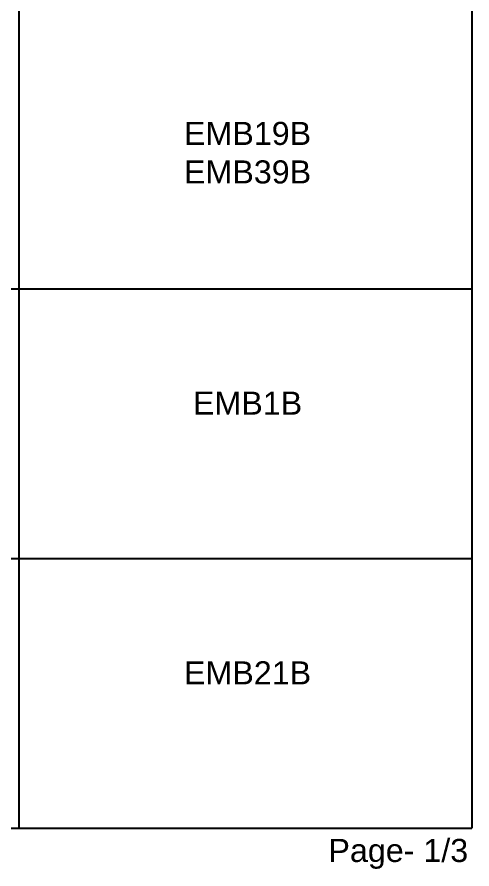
# Model space of a CAD drawing. Header units: millimetres. Extents: x 2977 to 3722, y 961 to 1309.
# Drawn here: x 3088.4 to 3177.1, y 960.7 to 1126.7 of the extents above; entities that cross this region are included whole.
import ezdxf

# ---------------------------------------------------------------- set-up
doc = ezdxf.new("R2010")
doc.units = ezdxf.units.MM
doc.layers.add('AM_0', color=7, linetype='Continuous', lineweight=40)
doc.styles.get("Standard").update_dxf_attribs({"font": 'arial.ttf'})

msp = doc.modelspace()

# ---------------------------------------------------------------- linework, layer by layer
at = {"layer": 'AM_0'}
for p, q in [((3088.733, 1292.666), (3088.733, 968.58)), ((3177.104, 1292.666), (3177.104, 968.58)), ((2977.104, 1073.684), (3177.104, 1073.684)), ((2977.104, 1021.132), (3177.104, 1021.132)), ((2977.104, 968.58), (3177.104, 968.58))]:
    msp.add_line(p, q, dxfattribs=at)

# ---------------------------------------------------------------- texts
at = {"layer": 'AM_0', "char_height": 2.5, "attachment_point": 1}
for s, insert in [('\\pi44.185;{\\H1.2x;\\P\\H1.5556x; \\H0.96429x;\\P\\H1.1358x; \\H0.88043x;\\P\\pi32.197;EMB19B\\H1.107x; \\H0.90336x;\\PEMB39B\\H1.1176x; }', (3088.733, 1126.236)), ('\\pi44.185;{\\H1.2x;\\P\\H1.5556x; \\H0.96429x;\\P\\H1.1358x; \\H0.88043x;\\P\\pi33.945;EMB1B\\H1.107x; }', (3088.733, 1073.684)), ('\\pi44.185;{\\H1.2x;\\P\\H1.5556x; \\H0.96429x;\\P\\H1.1358x; \\H0.88043x;\\P\\pi32.197;EMB21B\\H1.107x; }', (3088.733, 1021.132)), ('\\pi44.185;{\\H1.2x;\\P\\H1.5556x; \\H0.96429x;\\P\\H1.1358x; \\H0.88043x;\\P\\pi0;Page- 1/3\\H1.1199x; }', (3149.105, 986.525))]:
    msp.add_mtext_dynamic_manual_height_columns(s, width=88.37085, gutter_width=12.5, heights=[52.552], dxfattribs=dict(at, insert=insert))

doc.saveas('drawing.dxf')
